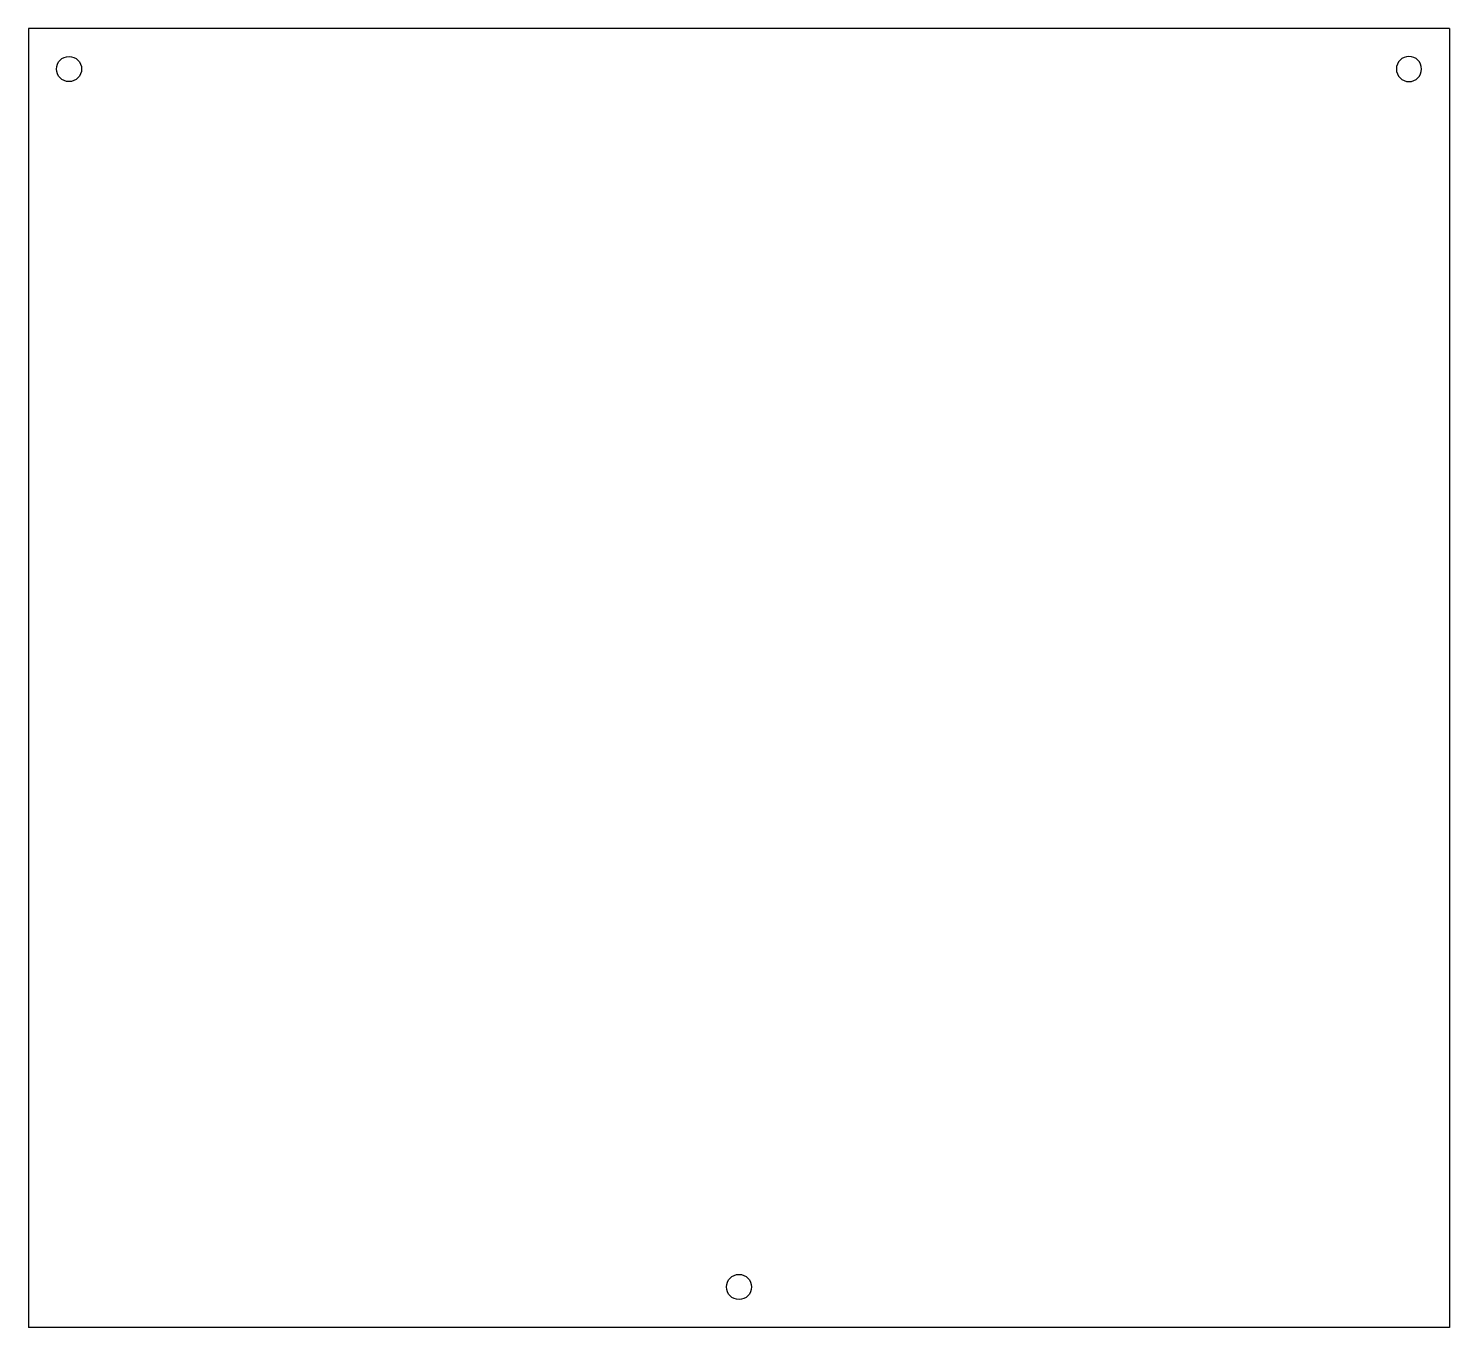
# Model space of a CAD drawing. Extents: x -88 to 88, y -80 to 80.
import ezdxf

# ---------------------------------------------------------------- set-up
doc = ezdxf.new("R2010")
doc.units = 0
doc.header["$MEASUREMENT"] = 0
doc.layers.add('VISIBLE', color=7, linetype='CONTINUOUS')

msp = doc.modelspace()

# ---------------------------------------------------------------- linework, layer by layer
at = {"layer": 'VISIBLE'}
for p, q in [((-87.5, 80), (-87.5, -80)), ((87.5, 80), (-87.5, 80)), ((87.5, 80), (87.5, -80)), ((87.5, -80), (-87.5, -80))]:
    msp.add_line(p, q, dxfattribs=at)
for centre in [(-82.5, 75), (0, -75)]:
    msp.add_circle(centre, 1.55, dxfattribs=at)
at = {"layer": 'VISIBLE', "extrusion": (0, 0, -1)}
msp.add_circle((-82.5, 75), 1.55, dxfattribs=at)

doc.saveas('drawing.dxf')
